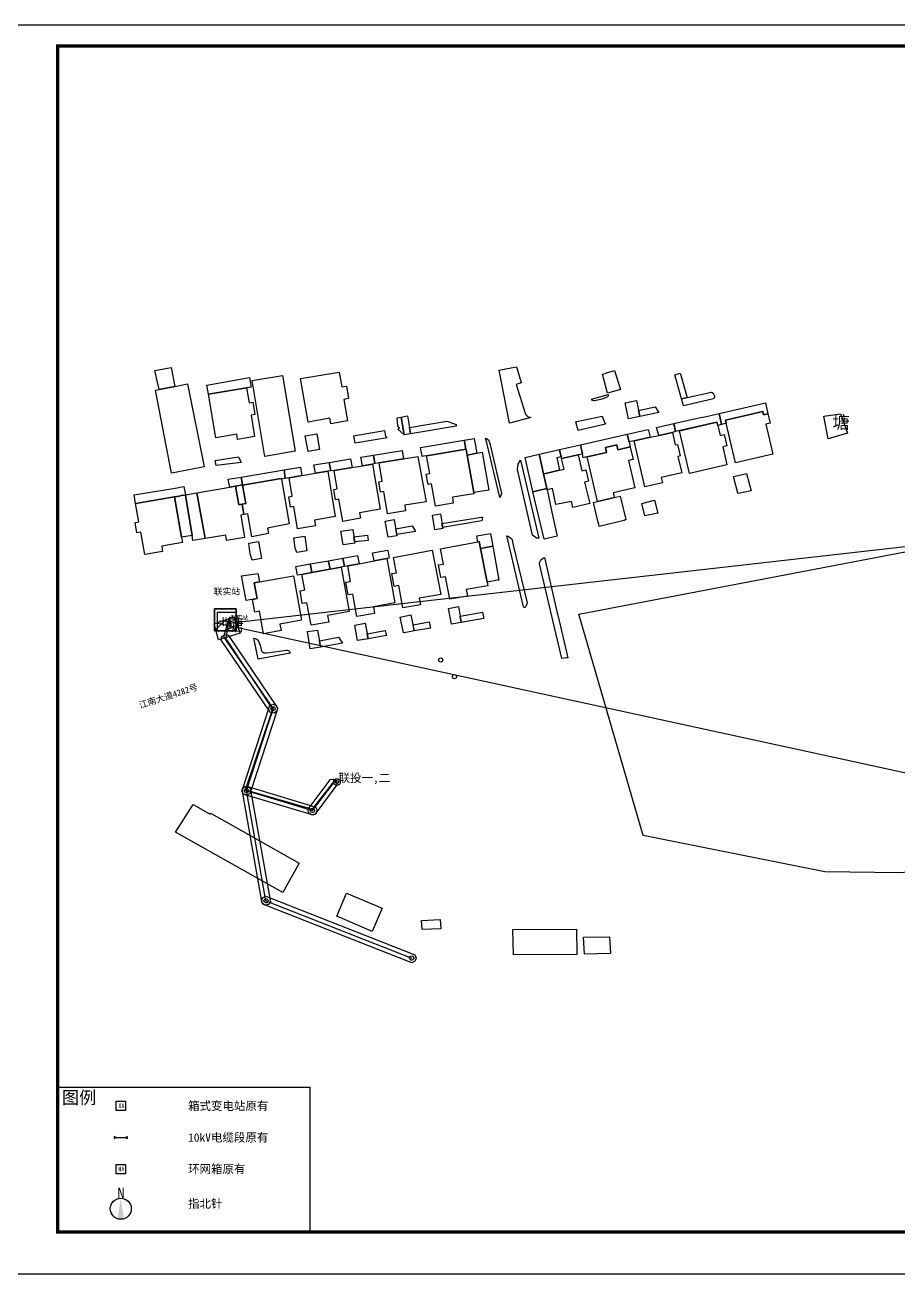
# Model space of a CAD drawing. Extents: x 1225 to 6895, y 909 to 1228.
# Drawn here: x 2922.3 to 3129.9, y 930.5 to 1227.5 of the extents above; entities that cross this region are included whole.
import ezdxf
from ezdxf.enums import TextEntityAlignment as Align

# ---------------------------------------------------------------- set-up
doc = ezdxf.new("R2010")
doc.units = 0
doc.linetypes.add('ACAD_ISO03W100', pattern=[30, 12, -18])
doc.layers.get('0').update_dxf_attribs({"linetype": 'CONTINUOUS'})
for name, color, linetype in [('__0', 1, 'CONTINUOUS'), ('__500', 1, 'CONTINUOUS'), ('__5000', 1, 'CONTINUOUS'), ('__5001', 1, 'CONTINUOUS'), ('___', 1, 'CONTINUOUS'), ('___0', 1, 'CONTINUOUS'), ('___2', 1, 'CONTINUOUS'), ('___3', 1, 'CONTINUOUS'), ('___500', 1, 'CONTINUOUS'), ('____1', 1, 'CONTINUOUS'), ('____2', 1, 'CONTINUOUS'), ('____3', 1, 'CONTINUOUS'), ('______', 1, 'CONTINUOUS'), ('OUT-TITLE', 2, 'CONTINUOUS'), ('PUB_TITLE', 252, 'CONTINUOUS'), ('TABLE', 7, 'CONTINUOUS'), ('TY_PDSB_USERNUMBER', 7, 'CONTINUOUS')]:
    doc.layers.add(name, color=color, linetype=linetype)
doc.styles.add('__', font='宋体.ttf')
doc.styles.add('____0', font='', dxfattribs={"bigfont": 'gvfs.shx'})
doc.styles.get("Standard").update_dxf_attribs({"font": ''})
doc.styles.get('____0').set_extended_font_data('SimSun')
doc.styles.get('STANDARD').set_extended_font_data('SimSun')

# ---------------------------------------------------------------- blocks, each defined once
blk = doc.blocks.new('A3-420X297_____DWG')
at = {"layer": 'OUT-TITLE', "color": 5}
blk.add_lwpolyline([(0, 1.99e-13), (0, 297.0000000000001), (420, 297.0000000000001), (420, 0)], close=True, dxfattribs=at)
at = {"layer": 'PUB_TITLE', "color": 4, "const_width": 0.8}
blk.add_lwpolyline([(25, 10.00000000000009), (25, 292.0000000000001), (415, 292.0000000000001), (415, 10.00000000000009)], close=True, dxfattribs=at)
blk = doc.blocks.new('267DDD8845E7480A94AE5B7440')
blk.add_blockref('A3-420X297_____DWG', (0, -297.0000000000001))
at = {"width": 0.7}
for tag, p in [('设计单位', (326.3627514820935, -270.5862391203297)), ('设计阶段', (402.1831195172343, -270.6501171031844)), ('比例', (357.9981474445915, -282.3988398159149)), ('日期', (357.9981474445915, -286.1488398159149)), ('图号', (380.9900021460353, -286.1488398159149))]:
    blk.add_attdef(tag, p, '', height=2, dxfattribs=at)
for tag, p in [('工程名称_001', (370.4706542687389, -267.7719961266322)), ('图纸名称_001', (371.1547805326114, -273.0216931042018))]:
    blk.add_attdef(tag, text='', height=2, dxfattribs=at).set_placement(p, align=Align.TOP_LEFT)
for tag, p in [('审批', (336.1473039008398, -275.0765988882026)), ('校核', (358.1135940259151, -275.0882265126596)), ('审核', (336.0762890020279, -278.8990823390904))]:
    blk.add_attdef(tag, p, '', height=2.5)
blk = doc.blocks.new('HYPERNODE_PIN1_2')
at = {"color": 0, "linetype": 'BYBLOCK'}
blk.add_lwpolyline([(3482, -1972), (3506, -1986), (3506, -1986), (3119.891399, -1767.898734), (2709.662063, -1600.221034), (2288.677078, -1428.147056), (1849.339378, -1312.043201), (1402.185843, -1193.873854), (943.8046029999999, -1135.731212), (481.309459, -1077.066748), (15.612881, -1080.550094), (-450.083697, -1084.03344), (-910.659939, -1149.60235), (-1367.139347, -1214.588024), (-1810.539519, -1339.418589), (-2246.189463, -1462.067231), (-2661.762109, -1640.398545), (-3066.717385, -1814.173714), (-3446, -2038), (-3446, -2038), (-3066.716014, -1814.172905), (-2718.839064, -1544.138705), (-2361.841508, -1267.024775), (-2043.885549, -945.8960699999999), (-1720.273301, -619.0546320000001), (-1442.728941, -252.312631), (-1162.693733, 117.720731), (-934.534994, 521.7881169999999), (-706.376255, 925.855502), (-534.1709559999999, 1356.736626), (-363.497383, 1783.785161), (-250.800076, 2229.644617), (-140.07256, 2667.711071), (-87.214174, 3116.448885), (-35.706219, 3553.722305), (-40, 3994), (-40, 3994), (-35.706219, 3553.722305), (24.304085, 3117.51127), (85.88773499999999, 2669.863695), (205.104804, 2233.987822), (326.442691, 1790.357916), (505.36236, 1366.639802), (685.8877610000001, 939.118987), (921.8170259999999, 539.472764), (1157.746292, 139.82654), (1444.863601, -224.803811), (1729.427066, -586.1908589999999), (2059.258368, -906.807227), (2383.324679, -1221.81967), (2745.555659, -1492.081827), (3098.53233, -1755.439303), (3482, -1972)], close=True, dxfattribs=at)
blk = doc.blocks.new('HV_CABLE_JOINT_LOCATION')
at = {"color": 0, "linetype": 'BYBLOCK'}
blk.add_lwpolyline([(0, 2400), (-2560, -2600), (2920, -2600), (0, 2400)], close=True, dxfattribs=at)
blk = doc.blocks.new('CABLEWELL_LOCATION')
at = {"color": 0, "linetype": 'BYBLOCK'}
blk.add_lwpolyline([(0, 5098, -1), (0, -4822, -1), (0, 5098)], format="xyb", close=True, dxfattribs=at)
blk = doc.blocks.new('TRANS_SET_LOCATION_2')
at = {"color": 0, "linetype": 'BYBLOCK'}
for radius in [3962.496688, 1902.300187]:
    blk.add_circle((71, 71), radius, dxfattribs=at)
blk = doc.blocks.new('SWITCH_STN_LOCATION')
at = {"color": 0, "linetype": 'BYBLOCK'}
for points in [[(-200000, 200000), (-200000, -200000), (200000, -200000), (200000, 200000), (-200000, 200000)], [(-200000, 200000), (200000, 200000), (200000, -200000), (-200000, -200000), (-200000, 200000)], [(-200000, -200000), (0, 0), (200000, -200000), (-200000, -200000)]]:
    blk.add_lwpolyline(points, close=True, dxfattribs=at)
blk = doc.blocks.new('TD_RINGNETWORKCABINET_ORIG')
at = {"color": 3, "ltscale": 0.37}
blk.add_lwpolyline([(-6, 6), (6, 6), (6, -6), (-6, -6)], close=True, dxfattribs=at)
at = {"color": 3, "ltscale": 0.002, "style": '____0', "width": 0.8}
blk.add_text('HA', height=6, dxfattribs=at).set_placement((-3.220167555157238, -0.1335218078157748), align=Align.MIDDLE_LEFT)
at = {"width": 0.8}
blk.add_attdef('模块编号', text='', height=3, dxfattribs=at).set_placement((0.926286782693607, 7.08530424435785), align=Align.CENTER)
at = {"width": 0.8, "flags": 1}
blk.add_attdef('电压等级', text='', height=3, dxfattribs=at).set_placement((14.66045969946303, -0.213509647718773), align=Align.CENTER)
at = {"width": 0.8}
blk.add_attdef('设备编号', text='', height=3, dxfattribs=at).set_placement((-2.180986987481562, -10.08811799324116), align=Align.RIGHT)
at = {"width": 0.8, "flags": 1}
blk.add_attdef('是否为标准化定制设备', (3.406092728400976, -10.24652818781213), '', height=3, dxfattribs=at)
blk = doc.blocks.new('TD_BOXTYPESUBSTATION_ORIGI')
at = {"color": 3, "ltscale": 0.37}
blk.add_lwpolyline([(-6, 6), (6, 6), (6, -6), (-6, -6)], close=True, dxfattribs=at)
at = {"color": 3, "ltscale": 0.002, "style": '____0', "width": 0.8}
blk.add_text('XA', height=6, dxfattribs=at).set_placement((-3.052884190418346, 0.269594595385388), align=Align.MIDDLE_LEFT)
at = {"width": 0.8}
blk.add_attdef('模块编号', text='', height=3, dxfattribs=at).set_placement((0.5877104572273044, 6.934575340847939), align=Align.CENTER)
at = {"width": 0.8, "flags": 1}
blk.add_attdef('电压等级', text='', height=3, dxfattribs=at).set_placement((15.37769712720106, -0.5539173226512766), align=Align.CENTER)
at = {"width": 0.8}
blk.add_attdef('设备编号', text='', height=3, dxfattribs=at).set_placement((-1.286758743417364, -10.27895658037385), align=Align.RIGHT)
at = {"width": 0.8, "flags": 1}
blk.add_attdef('是否为标准化定制设备', (0.7531664398510163, -10.41377682408794), '', height=3, dxfattribs=at)
blk = doc.blocks.new('TD_CABLESECTION_ORIGINAL')
at = {"linetype": 'ACAD_ISO03W100'}
h = blk.add_hatch(color=3, dxfattribs=at)
h.paths.add_polyline_path([(-3.105086979536509, 0.5549550166506378), (-3.105086979536509, 0), (-2.152933647434452, 0), (-2.149407115564372, 0.0020274559037858)])
h.paths.add_polyline_path([(-2.152933647434452, 0), (-3.105086979536509, 0), (-3.105086979536509, -0.5474071880737341)])
h.paths.add_polyline_path([(3.075861172688121, 0), (2.124018457033117, 0), (2.120181308715985, -0.0022200583469356), (3.075861172688121, -0.5516547023246332)])
h.paths.add_polyline_path([(3.075861172688121, 0), (3.075861172688121, 0.5507075023997388), (2.124018457033117, 0)])
at = {"color": 3, "ltscale": 0.01}
blk.add_line((-3.17328764111835, 0), (3.17328764111835, 0), dxfattribs=at)
at = {"color": 3}
for p, q in [((-3.105086979536509, 0.5549550166506378), (-3.105086979536509, -0.5474071880737341)), ((-2.149407115564372, 0.0020274559037858), (-3.105086979536509, 0.5549550166506378)), ((-3.105086979536509, -0.5474071880737341), (-2.149407115564372, 0.0020274559037858)), ((2.120181308715985, -0.0022200583469356), (3.075861172688121, 0.5507075023997388)), ((3.075861172688121, 0.5507075023997388), (3.075861172688121, -0.5516547023246332)), ((3.075861172688121, -0.5516547023246332), (2.120181308715985, -0.0022200583469356))]:
    blk.add_line(p, q, dxfattribs=at)
blk = doc.blocks.new('TD_BEHINDTHE')
at = {"linetype": 'ACAD_ISO03W100'}
h = blk.add_hatch(color=256, dxfattribs=at)
edge = h.paths.add_edge_path()
edge.add_line((-0.0845328630499864, 10.02373169692505), (-2.475312307872386, -6.53324843016938))
edge.add_arc((0.0650476314422974, -7.312058585237125), 2.657061135712166, 162.9557840848492, 376.3803724186603)
edge.add_line((2.614260353013691, -6.562733302673038), (-0.0845328630499864, 10.02373169692511))
blk.add_circle((0.0283413530472387, 0.1084604889296799), 10)
blk.add_text('N', height=10).set_placement((-3.225981997068843, 10.32168077870327))
blk = doc.blocks.new('7BC7888612974F60BF136FF567')
at = {"xscale": 0.5, "yscale": 0.5, "zscale": 0.5}
blk.add_blockref('TD_BEHINDTHE', (0.1003250758040402, 0.0416172974076998), dxfattribs=at)
blk = doc.blocks.new('____20230531060227')
at = {"layer": 'TABLE', "color": 0}
for p, q in [((0, 0), (120, 0)), ((0, 0), (1.1e-15, -68.92193656267544)), ((120, 0), (120, -68.92193656267544)), ((1.1e-15, -68.92193656267544), (120, -68.92193656267544))]:
    blk.add_line(p, q, dxfattribs=at)
at = {"xscale": 0.37, "yscale": 0.37, "zscale": 0.37}
for name, p in [('TD_BOXTYPESUBSTATION_ORIGI', (30, -9)), ('TD_RINGNETWORKCABINET_ORIG', (30, -39))]:
    blk.add_blockref(name, p, dxfattribs=at)
for name, p in [('TD_CABLESECTION_ORIGINAL', (30, -24.001650157163)), ('7BC7888612974F60BF136FF567', (29.88550424767234, -57.97899399960849))]:
    blk.add_blockref(name, p)
at = {"layer": 'TABLE', "attachment_point": 1, "style": '__'}
for s, insert, char_height in [('图例', (2, -2), 6), ('箱式变电站原有', (62, -7), 4), ('10kV电缆段原有', (62, -22), 4), ('环网箱原有', (62, -37), 4), ('指北针', (62, -53.46096828133772), 4)]:
    blk.add_mtext(s, dxfattribs=dict(at, insert=insert, char_height=char_height))

msp = doc.modelspace()

# ---------------------------------------------------------------- linework, layer by layer
at = {"layer": '__500', "color": 253}
for points in [[(3057.028951007008, 1138.541774013485), (3060.975951007008, 1139.650774013481), (3060.983951006996, 1139.429774013491), (3060.970951007004, 1139.338774013491), (3060.926951006995, 1139.220774013488), (3060.789951007007, 1139.071774013483), (3060.682951007003, 1139.003774013484), (3060.376951007006, 1138.865774013492), (3059.693951007002, 1138.634774013493), (3059.159951007002, 1138.479774013479), (3058.167951007004, 1138.235774013488), (3057.713951007006, 1138.170774013485), (3057.542951007004, 1138.178774013487), (3057.327951007007, 1138.255774013492), (3057.229951006995, 1138.326774013488), (3057.028951007008, 1138.541774013485)], [(3079.762951007005, 1138.967774013491), (3085.561951007004, 1140.178774013487), (3085.969951007, 1140.003774013484), (3085.957951006998, 1139.99777401349), (3086.365951007008, 1139.162774013484), (3086.057951007003, 1138.644774013487), (3078.937951007008, 1136.982774013491), (3078.650951006997, 1137.812774013493), (3078.428951007003, 1138.605774013483), (3079.762951007005, 1138.967774013491)], [(3072.896951006996, 1135.631774013481), (3073.058951007007, 1135.397774013484), (3068.533951006998, 1134.428774013487), (3068.227951007002, 1135.859774013484), (3072.196951006999, 1136.755774013492), (3072.896951006996, 1135.631774013481)], [(3022.610951007003, 1133.352774013486), (3023.100951007008, 1133.188774013482), (3024.830951007004, 1132.487774013481), (3024.813951006997, 1132.116774013482), (3014.020951007007, 1130.287774013484), (3013.755951007007, 1131.852774013486), (3022.610951007003, 1133.352774013486)], [(3053.569951007006, 1133.213774013491), (3059.564951007001, 1134.472774013482), (3060.231951007002, 1132.880774013492), (3060.356951007002, 1132.591774013488), (3053.863951007, 1131.104774013479), (3053.280951007001, 1133.145774013491), (3053.569951007006, 1133.213774013491)], [(3000.801951006995, 1129.898774013488), (3007.814951007001, 1131.099774013489), (3008.062951007008, 1129.778774013493), (3008.412951006999, 1129.341774013488), (3000.809951006996, 1128.075774013484), (3000.506951006997, 1129.844774013485), (3000.801951006995, 1129.898774013488)], [(3031.858951006996, 1129.239774013489), (3031.881951006997, 1129.293774013492), (3032.555951006996, 1128.909774013487), (3032.782951006995, 1128.255774013492), (3032.936951007004, 1127.670774013485), (3035.659951007002, 1116.155774013486), (3035.279951006998, 1115.270774013491), (3035.209951007005, 1115.169774013482), (3032.107951007006, 1128.193774013487), (3031.974951007005, 1128.751774013491), (3031.858951006996, 1129.239774013489)], [(2967.544951006997, 1123.950774013484), (2973.091951007003, 1124.829774013485), (2973.525951006997, 1123.81577401349), (2973.685951007, 1123.522774013484), (2967.769951007003, 1122.771774013481), (2967.544951006997, 1123.950774013484)], [(3039.414951007007, 1121.813774013482), (3039.595951007004, 1123.12277401349), (3040.129951007003, 1124.035774013491), (3044.477951007002, 1105.507774013485), (3043.925951007006, 1105.473774013485), (3043.009951007008, 1106.238774013485), (3039.414951007007, 1121.813774013482)], [(3010.498951006995, 1107.755774013492), (3014.391951007006, 1108.399774013492), (3015.087951007002, 1107.271774013481), (3015.207951006998, 1107.06577401349), (3010.725951007008, 1106.37377401348), (3010.498951006995, 1107.755774013492)], [(3030.873951006995, 1110.469774013485), (3031.146951006996, 1110.520774013491), (3030.969951007, 1109.585774013479), (3021.610951007003, 1108.062774013493), (3021.465951006999, 1108.961774013483), (3030.873951006995, 1110.469774013485)], [(3000.531951007005, 1105.799774013486), (3003.749951006999, 1106.173774013482), (3003.925951007006, 1104.923774013482), (3000.700951007, 1104.613774013485), (3000.531951007005, 1105.799774013486)], [(3037.239951007004, 1105.952774013492), (3037.551951006995, 1105.769774013487), (3037.868951007005, 1105.500774013487), (3038.129951007003, 1105.176774013479), (3038.256951006997, 1104.643774013484), (3038.441951006994, 1103.863774013485), (3041.716951007003, 1090.087774013487), (3041.669951006997, 1089.862774013481), (3041.598951007001, 1089.644774013487), (3041.507951007, 1089.441774013479), (3041.395951007007, 1089.249774013483), (3041.152951007005, 1089.034774013487), (3041.015951007002, 1089.034774013487), (3040.898951007004, 1089.152774013489), (3040.814951007001, 1089.46477401348), (3037.452951007007, 1103.744774013479), (3037.296951007005, 1104.409774013487), (3036.902951007005, 1106.082774013482), (3037.239951007004, 1105.952774013492)], [(3045.539951007007, 1100.74777401349), (3045.820951006995, 1100.868774013489), (3048.804951007006, 1088.067774013483), (3049.007951007, 1087.196774013483), (3051.370951006998, 1077.058774013492), (3051.070951006995, 1077.022774013484), (3049.996951007002, 1076.88777401349), (3044.666951007, 1099.413774013488), (3044.691951006994, 1099.601774013482), (3044.737951006996, 1099.785774013491), (3044.803951007003, 1099.962774013487), (3044.890951007002, 1100.131774013481), (3045.032951006995, 1100.335774013479), (3045.203951006997, 1100.515774013487), (3045.539951007007, 1100.74777401349)], [(3025.787951006999, 1086.953774013481), (3031.090951006999, 1087.896774013481), (3031.458951007001, 1086.407774013479), (3026.057951007003, 1085.47877401349), (3025.787951006999, 1086.953774013481)], [(3014.591951007003, 1084.903774013493), (3018.445951006995, 1085.633774013489), (3018.718951006996, 1084.128774013484), (3014.896951006996, 1083.434774013481), (3014.591951007003, 1084.903774013493)], [(2977.050951007006, 1081.657774013479), (2977.273951007004, 1081.559774013481), (2977.400951006997, 1081.485774013488), (2977.613951007, 1081.321774013483), (2977.700951007, 1081.232774013491), (2977.841951007003, 1081.042774013488), (2977.947951007003, 1080.841774013488), (2978.093951006996, 1080.427774013483), (2978.213951007006, 1079.982774013491), (2978.364951007004, 1079.321774013483), (2978.454951007001, 1078.95977401349), (2978.551951006995, 1078.701774013488), (2978.639951006998, 1078.552774013483), (2978.764951006998, 1078.415774013481), (2978.842951007007, 1078.357774013491), (2979.014951006998, 1078.277774013489), (2979.120951006998, 1078.24877401348), (2979.311951007004, 1078.221774013492), (2979.687951007008, 1078.216774013488), (2980.503951007, 1078.289774013492), (2983.972951006997, 1078.798774013482), (2984.432951007003, 1078.837774013487), (2984.613951007, 1078.837774013487), (2984.834951007005, 1078.80577401348), (2984.925951007006, 1078.774774013492), (2985.080951007004, 1078.67577401349), (2985.176951006995, 1078.566774013479), (2985.384951007008, 1078.176774013479), (2977.764951006998, 1076.69977401348), (2976.727951007002, 1081.738774013485), (2977.050951007006, 1081.657774013479)], [(2992.309951006996, 1081.066774013479), (2996.881951006997, 1081.955774013489), (2997.777951007005, 1080.51277401349), (2992.571951006999, 1079.58977401348), (2992.309951006996, 1081.066774013479)], [(3003.668951007008, 1082.780774013486), (3007.938951006997, 1083.507774013485), (3008.088951007006, 1082.910774013491), (3008.310951007, 1082.35377401349), (3003.881951006997, 1081.599774013489), (3003.668951007008, 1082.780774013486)]]:
    msp.add_lwpolyline(points, close=True, dxfattribs=at)
at = {"layer": '__5001', "color": 253}
for points in [[(3113.351951006998, 1129.098774013485), (3112.300951007006, 1134.481774013487), (3116.223951007001, 1135.051774013479), (3117.936951007004, 1130.446774013483), (3113.351951006998, 1129.098774013485)], [(2968.325951007, 1081.32477401348), (2967.299951007002, 1085.100774013478), (2971.968951006996, 1086.757774013485), (2973.473951007001, 1082.907774013479), (2968.325951007, 1081.32477401348)]]:
    msp.add_lwpolyline(points, close=True, dxfattribs=at)
at = {"layer": '___3', "color": 253}
msp.add_lwpolyline([(3162.034951007002, 1028.14277401348), (3130.324951006996, 1025.916774013485), (3112.519951007003, 1026.197774013487), (3069.347951006997, 1034.759774013493), (3053.995951006998, 1087.39277401348), (3161.511951007001, 1107.97877401349), (3191.011951007001, 1035.330774013489), (3180.394951007003, 1032.314774013486), (3162.034951007002, 1028.14277401348)], close=True, dxfattribs=at)
at = {"layer": '___500', "color": 253}
for points in [[(2957.065951007005, 1146.117774013486), (2957.908951006998, 1141.585774013479), (2954.237951006996, 1140.87777401348), (2953.164951007007, 1145.393774013484), (2957.065951007005, 1146.117774013486)], [(2965.557951007003, 1141.876774013491), (2975.699951006996, 1143.683774013492), (2976.101951006998, 1141.428774013487), (2975.012951007005, 1141.234774013484), (2965.916951007, 1139.735774013488), (2965.557951007003, 1141.876774013491)], [(2983.553951007003, 1144.193774013487), (2986.584951007005, 1126.151774013485), (2979.362951006996, 1124.946774013483), (2976.350951007008, 1142.99777401349), (2983.553951007003, 1144.193774013487)], [(2987.811951007004, 1143.44077401349), (2997.023951007004, 1145.00277401348), (2997.631951006997, 1141.44977401348), (2998.750951007003, 1141.64177401349), (2999.255951007007, 1138.688774013482), (2998.137951007005, 1138.49777401349), (2999.009951007008, 1133.400774013481), (2995.013951006994, 1132.706774013493), (2994.785951007006, 1134.018774013484), (2989.641951007006, 1133.107774013491), (2987.811951007004, 1143.44077401349)], [(3039.178951007003, 1146.250774013487), (3039.206951007008, 1146.255774013492), (3040.284951007002, 1142.47877401349), (3040.301951006995, 1142.418774013492), (3039.130951007007, 1142.068774013487), (3039.961951006998, 1139.287774013484), (3041.367951007001, 1135.01277401349), (3041.492951007001, 1134.797774013479), (3041.652951007005, 1134.60877401348), (3041.843951006996, 1134.44977401348), (3042.058951007007, 1134.325774013484), (3042.316951006994, 1134.234774013484), (3042.627951006996, 1134.188774013482), (3042.086951006998, 1134.044774013482), (3037.856951007002, 1132.913774013488), (3037.557951007003, 1132.844774013485), (3035.096951007008, 1145.453774013481), (3035.387951007005, 1145.510774013482), (3039.178951007003, 1146.250774013487)], [(3060.572951007003, 1144.78177401349), (3062.518951006999, 1145.384774013493), (3063.924951007002, 1140.849774013489), (3060.879951007003, 1139.993774013489), (3059.617951007001, 1144.485774013488), (3060.579951007001, 1144.756774013481), (3060.572951007003, 1144.78177401349)], [(3078.232951007006, 1144.490774013492), (3079.761951007001, 1138.969774013485), (3078.428951007003, 1138.605774013483), (3076.827951007007, 1144.328774013481), (3076.817951006998, 1144.364774013489), (3078.159951007002, 1144.746774013486), (3078.232951007006, 1144.490774013492)], [(2960.967951007007, 1142.176774013479), (2964.887951007005, 1122.491774013482), (2961.677951006999, 1121.847774013482), (2957.633951007004, 1121.067774013483), (2957.143951006999, 1120.972774013482), (2953.373951006995, 1140.710774013479), (2954.237951006996, 1140.87777401348), (2957.908951006998, 1141.585774013479), (2960.967951007007, 1142.176774013479)], [(2965.916951007, 1139.735774013488), (2975.012951007005, 1141.234774013484), (2975.598951007001, 1137.682774013488), (2976.486951007007, 1137.829774013485), (2976.974951007005, 1134.869774013479), (2976.086951006998, 1134.722774013482), (2976.924951007002, 1129.636774013486), (2972.881951006997, 1128.953774013481), (2972.664951007007, 1130.238774013485), (2967.653951007008, 1129.39177401349), (2965.916951007, 1139.735774013488)], [(3065.865951007008, 1133.857774013491), (3065.044951006997, 1137.691774013479), (3067.712951007002, 1138.26277401349), (3068.533951006998, 1134.428774013487), (3065.865951007008, 1133.857774013491)], [(3087.387951007005, 1135.119774013479), (3098.394951007003, 1137.658774013483), (3099.011951007001, 1135.068774013487), (3097.976951006998, 1134.826774013488), (3097.792951007004, 1135.614774013489), (3088.915951006996, 1133.568774013487), (3089.090951006999, 1132.807774013488), (3087.991951006997, 1132.549774013486), (3087.387951007005, 1135.119774013479)], [(3013.298951006998, 1134.549774013486), (3014.020951007007, 1130.287774013484), (3012.508951007004, 1130.03177401349), (3011.786951006995, 1134.293774013492), (3013.298951006998, 1134.549774013486)], [(3084.670951007001, 1134.530774013486), (3087.387951007005, 1135.119774013479), (3087.991951006997, 1132.549774013486), (3087.050951007006, 1132.328774013481), (3086.872951007006, 1133.087774013487), (3077.012951007005, 1130.833774013486), (3076.590951006999, 1132.778774013493), (3081.867951007001, 1133.922774013479), (3084.670951007001, 1134.530774013486)], [(3099.011951007001, 1135.068774013487), (3099.527951007005, 1132.862774013481), (3098.492951007001, 1132.620774013483), (3100.162951006999, 1125.477774013486), (3091.255951007007, 1123.394774013487), (3089.090951006999, 1132.807774013488), (3088.915951006996, 1133.568774013487), (3097.792951007004, 1135.614774013489), (3097.976951006998, 1134.826774013488), (3099.011951007001, 1135.068774013487)], [(3011.786951006995, 1134.293774013492), (3012.508951007004, 1130.03177401349), (3010.963951007006, 1131.381774013481), (3011.373951006995, 1131.763774013479), (3010.992951007001, 1132.172774013479), (3010.846951007008, 1134.092774013491), (3011.786951006995, 1134.293774013492)], [(3072.498951006995, 1131.831774013493), (3076.590951006999, 1132.778774013493), (3077.012951007005, 1130.833774013486), (3076.267951006995, 1130.654774013482), (3073.020951007007, 1129.936774013489), (3073.013951006994, 1129.960774013479), (3072.581951007008, 1131.528774013493), (3072.498951006995, 1131.831774013493)], [(3087.050951007006, 1132.328774013481), (3087.615951007008, 1129.920774013485), (3088.605951006999, 1130.152774013489), (3089.245951006998, 1127.426774013479), (3088.255951007007, 1127.19477401349), (3089.251951007006, 1122.947774013487), (3080.370951006998, 1120.859774013484), (3077.976951006998, 1131.042774013488), (3086.872951007006, 1133.087774013487), (3087.050951007006, 1132.328774013481)], [(2989.630951007007, 1126.104774013479), (2988.945951006995, 1129.808774013492), (2991.684951006996, 1130.31577401349), (2992.315951007005, 1126.554774013491), (2989.630951007007, 1126.104774013479)], [(3026.838951007006, 1128.486774013492), (3027.184951006996, 1126.676774013479), (3027.189951007001, 1126.651774013485), (3017.824951006996, 1125.111774013492), (3017.082951006998, 1124.989774013489), (3017.052951006999, 1124.984774013484), (3016.755951007007, 1124.939774013486), (3016.380951007007, 1127.078774013481), (3026.779951006998, 1128.797774013479), (3026.838951007006, 1128.486774013492)], [(3026.779951006998, 1128.797774013479), (3029.126951007006, 1129.189774013486), (3029.750951007003, 1125.684774013481), (3027.435951007, 1125.272774013484), (3027.189951007001, 1126.651774013485), (3027.184951006996, 1126.676774013479), (3026.838951007006, 1128.486774013492), (3026.779951006998, 1128.797774013479)], [(3065.549951007002, 1130.222774013482), (3065.978951007005, 1128.37377401348), (3066.249951006999, 1127.204774013485), (3063.326951007004, 1126.526774013485), (3063.057951007003, 1127.710774013479), (3060.327951007007, 1127.091774013488), (3060.604951006995, 1125.895774013491), (3056.018951006999, 1124.833774013486), (3055.526951007001, 1124.723774013485), (3055.034951007002, 1124.614774013489), (3054.866951006997, 1125.508774013489), (3054.455951007004, 1127.706774013493), (3065.549951007002, 1130.222774013482)], [(3070.518951006999, 1131.37277401349), (3070.594951007, 1131.077774013492), (3071.005951007007, 1129.491774013482), (3067.204951007001, 1128.651774013485), (3065.978951007005, 1128.37377401348), (3065.549951007002, 1130.222774013482), (3070.518951006999, 1131.37277401349)], [(3076.267951006995, 1130.654774013482), (3076.966951007003, 1127.679774013491), (3077.453951006997, 1127.794774013482), (3078.094951007, 1125.068774013487), (3077.594951007, 1124.951774013488), (3078.510951006997, 1121.057774013488), (3073.639951006998, 1119.928774013487), (3073.933951007007, 1118.662774013484), (3069.744951006994, 1117.691774013479), (3067.204951007001, 1128.651774013485), (3071.005951007007, 1129.491774013482), (3073.020951007007, 1129.936774013489), (3076.267951006995, 1130.654774013482)], [(3005.167951007004, 1125.19577401348), (3012.009951007008, 1126.344774013485), (3012.335951006994, 1124.37277401349), (3006.542951007004, 1123.413774013488), (3005.516951007006, 1123.231774013487), (3005.167951007004, 1125.19577401348)], [(3027.189951007001, 1126.651774013485), (3027.435951007, 1125.272774013484), (3029.025951006997, 1116.33977401348), (3029.078951006997, 1116.043774013492), (3023.939951007001, 1115.215774013484), (3024.169951006997, 1113.785774013491), (3019.950951007, 1113.105774013483), (3018.980951006999, 1118.39177401349), (3018.193951007002, 1118.24777401349), (3017.742951007001, 1120.706774013493), (3018.578951006997, 1120.854774013479), (3017.824951006996, 1125.111774013492), (3027.189951007001, 1126.651774013485)], [(3029.750951007003, 1125.684774013481), (3031.053951007003, 1125.916774013485), (3032.606951007002, 1116.948774013491), (3029.037951006999, 1116.341774013488), (3029.025951006997, 1116.33977401348), (3027.435951007, 1125.272774013484), (3029.750951007003, 1125.684774013481)], [(3049.458951007001, 1126.553774013487), (3049.543951007008, 1126.178774013487), (3049.851951006998, 1124.821774013483), (3048.778951007008, 1124.578774013481), (3049.442951006998, 1121.652774013489), (3049.407951006995, 1121.644774013487), (3045.757951007, 1120.816774013479), (3045.624951006999, 1120.78677401348), (3044.637951007005, 1125.138774013479), (3044.568951007002, 1125.44477401349), (3049.458951007001, 1126.553774013487)], [(3054.455951007004, 1127.706774013493), (3054.866951006997, 1125.508774013489), (3053.839951006995, 1125.31577401349), (3049.939951007001, 1124.431774013484), (3049.851951006998, 1124.821774013483), (3049.543951007008, 1126.178774013487), (3049.458951007001, 1126.553774013487), (3054.455951007004, 1127.706774013493)], [(3066.249951006999, 1127.204774013485), (3066.260951006997, 1127.155774013486), (3066.948951007007, 1124.184774013481), (3065.875951007003, 1123.935774013485), (3067.365951007008, 1117.505774013492), (3062.202951007007, 1116.309774013481), (3062.473951007001, 1115.140774013487), (3058.479951006995, 1114.21477401348), (3056.018951006999, 1124.833774013486), (3060.604951006995, 1125.895774013491), (3060.327951007007, 1127.091774013488), (3063.057951007003, 1127.710774013479), (3063.326951007004, 1126.526774013485), (3066.249951006999, 1127.204774013485)], [(2991.008951007004, 1122.92577401349), (2994.615951007008, 1123.525774013481), (2995.062951007008, 1121.518774013484), (2994.319951007006, 1121.428774013487), (2991.361951007007, 1120.920774013485), (2991.008951007004, 1122.92577401349)], [(2994.615951007008, 1123.525774013481), (2999.751951007006, 1124.338774013491), (3000.109951006999, 1122.32477401348), (2995.805951006996, 1121.60877401348), (2995.062951007008, 1121.518774013484), (2994.615951007008, 1123.525774013481)], [(3002.549951007002, 1122.731774013487), (3004.943951007002, 1123.129774013488), (3006.735951007003, 1112.370774013483), (3001.838951007006, 1111.499774013483), (3002.066951006994, 1110.218774013481), (2997.896951006996, 1109.487774013481), (2996.907951006995, 1114.754774013488), (2996.117951007001, 1114.62777401348), (2995.720951007004, 1117.095774013488), (2996.510951006997, 1117.222774013482), (2995.805951006996, 1121.60877401348), (3000.109951006999, 1122.32477401348), (3002.549951007002, 1122.731774013487)], [(3002.204951007001, 1124.727774013486), (3005.167951007004, 1125.19577401348), (3005.516951007006, 1123.231774013487), (3004.943951007002, 1123.129774013488), (3002.549951007002, 1122.731774013487), (3002.204951007001, 1124.727774013486)], [(3012.335951006994, 1124.37277401349), (3015.732951007006, 1124.935774013485), (3017.677951006999, 1114.101774013482), (3012.602951007002, 1113.308774013492), (3012.803951007003, 1112.023774013488), (3008.496951007002, 1111.257774013485), (3007.644951007003, 1116.559774013481), (3006.854951006995, 1116.432774013488), (3006.457951006998, 1118.900774013481), (3007.247951007006, 1119.027774013489), (3006.542951007004, 1123.413774013488), (3012.335951006994, 1124.37277401349)], [(3044.568951007002, 1125.44477401349), (3044.637951007005, 1125.138774013479), (3045.624951006999, 1120.78677401348), (3046.418951007008, 1117.288774013488), (3043.395951007007, 1116.60377401349), (3043.097951006997, 1116.535774013491), (3041.247951007006, 1124.691774013479), (3044.568951007002, 1125.44477401349)], [(3049.939951007001, 1124.431774013484), (3053.839951006995, 1125.31577401349), (3054.747951007006, 1121.522774013484), (3055.671951007005, 1121.744774013479), (3056.322951007003, 1119.020774013491), (3055.398951007004, 1118.799774013486), (3056.608951006996, 1113.742774013486), (3052.599951007005, 1112.783774013483), (3052.279951006998, 1114.249774013483), (3048.558951007007, 1113.479774013479), (3047.773951007004, 1117.273774013488), (3046.479951006995, 1117.005774013492), (3046.418951007008, 1117.288774013488), (3045.624951006999, 1120.78677401348), (3045.757951007, 1120.816774013479), (3049.407951006995, 1121.644774013487), (3049.442951006998, 1121.652774013489), (3050.514951006998, 1121.895774013491), (3049.939951007001, 1124.431774013484)], [(2973.747951007006, 1119.993774013489), (2974.043951007008, 1118.174774013486), (2972.386951007001, 1117.880774013492), (2970.981951007002, 1117.630774013492), (2970.656951007005, 1119.490774013492), (2973.747951007006, 1119.993774013489)], [(2973.747951007006, 1119.993774013489), (2983.920951007001, 1121.74777401349), (2984.201951007004, 1119.688774013482), (2983.267951006995, 1119.524774013492), (2983.240951007008, 1119.676774013479), (2974.056951006999, 1118.100774013478), (2974.833951007001, 1113.727774013486), (2973.971951007008, 1113.587774013487), (2973.973951007001, 1113.576774013488), (2973.160951007006, 1113.446774013483), (2972.386951007001, 1117.880774013492), (2974.043951007008, 1118.174774013486), (2973.747951007006, 1119.993774013489)], [(2983.920951007001, 1121.74777401349), (2987.835951006994, 1122.398774013488), (2988.158951006998, 1120.371774013486), (2985.135951006997, 1119.852774013486), (2985.139951006998, 1119.825774013484), (2984.201951007004, 1119.688774013482), (2983.920951007001, 1121.74777401349)], [(2991.361951007007, 1120.920774013485), (2994.319951007006, 1121.428774013487), (2996.065951007005, 1110.614774013489), (2991.168951007008, 1109.743774013489), (2991.396951006996, 1108.462774013487), (2987.089951006995, 1107.696774013483), (2986.237951006996, 1112.99877401348), (2985.447951007003, 1112.871774013486), (2985.050951007006, 1115.33977401348), (2985.840951006999, 1115.466774013488), (2985.139951006998, 1119.825774013484), (2985.135951006997, 1119.852774013486), (2988.158951006998, 1120.371774013486), (2991.361951007007, 1120.920774013485)], [(3093.894951007003, 1120.89177401349), (3093.921951007005, 1120.897774013484), (3095.009951007008, 1116.790774013481), (3092.003951007, 1116.099774013489), (3091.979951006995, 1116.094774013485), (3091.819951007006, 1116.19477401349), (3090.817951006998, 1120.177774013483), (3090.868951007005, 1120.189774013486), (3093.894951007003, 1120.89177401349)], [(2959.127951006996, 1117.606774013487), (2960.104951006995, 1117.771774013481), (2960.436951007004, 1115.782774013479), (2960.440951007005, 1115.761774013486), (2959.504951007003, 1115.605774013483), (2958.988951007, 1115.519774013487), (2957.818951007002, 1115.32477401348), (2948.610951007003, 1113.738774013485), (2948.267951006995, 1115.771774013481), (2958.509951007008, 1117.50277401348), (2959.127951006996, 1117.606774013487)], [(2970.981951007002, 1117.630774013492), (2972.386951007001, 1117.880774013492), (2973.160951007006, 1113.446774013483), (2973.973951007001, 1113.576774013488), (2974.368951007005, 1111.119774013479), (2973.667951007004, 1110.994774013479), (2974.524951007008, 1105.635774013482), (2970.253951007, 1104.917774013488), (2970.060951007, 1106.197774013487), (2965.116951006997, 1105.454774013485), (2963.197951007003, 1116.26677401349), (2970.981951007002, 1117.630774013492)], [(2973.973951007001, 1113.576774013488), (2973.971951007008, 1113.587774013487), (2974.833951007001, 1113.727774013486), (2974.056951006999, 1118.100774013478), (2983.240951007008, 1119.676774013479), (2983.267951006995, 1119.524774013492), (2985.132951007, 1108.898774013488), (2979.998951006995, 1107.886774013486), (2980.253951007, 1106.592774013491), (2976.235951007003, 1105.83977401348), (2975.268951006999, 1111.279774013482), (2974.368951007005, 1111.119774013479), (2973.973951007001, 1113.576774013488)], [(3046.479951006995, 1117.005774013492), (3047.627951006996, 1111.698774013491), (3048.805951006996, 1106.256774013481), (3048.867951007001, 1105.955774013489), (3045.774951007008, 1105.229774013479), (3043.097951006997, 1116.535774013491), (3043.395951007007, 1116.60377401349), (3046.418951007008, 1117.288774013488), (3046.479951006995, 1117.005774013492)], [(2948.610951007003, 1113.738774013485), (2957.818951007002, 1115.32477401348), (2959.516951007006, 1105.706774013493), (2959.741951006997, 1104.429774013491), (2954.809951006996, 1103.564774013486), (2955.027951007005, 1102.318774013487), (2950.777951007005, 1101.580774013489), (2949.826951007004, 1106.918774013492), (2948.922951006994, 1106.757774013485), (2948.525951006997, 1109.225774013478), (2949.387951007005, 1109.379774013488), (2948.610951007003, 1113.738774013485)], [(2959.504951007003, 1115.605774013483), (2960.440951007005, 1115.761774013486), (2962.045951007001, 1106.153774013493), (2959.516951007006, 1105.706774013493), (2957.818951007002, 1115.32477401348), (2958.988951007, 1115.519774013487), (2959.504951007003, 1115.605774013483)], [(2960.436951007004, 1115.782774013479), (2963.197951007003, 1116.26677401349), (2965.116951006997, 1105.454774013485), (2962.248951006995, 1104.939774013486), (2962.045951007001, 1106.153774013493), (2960.440951007005, 1115.761774013486), (2960.436951007004, 1115.782774013479)], [(3063.889951006998, 1115.468774013481), (3065.163951007003, 1109.971774013492), (3064.820951006995, 1109.67577401349), (3058.868951007005, 1108.291774013485), (3058.768951006999, 1108.711774013483), (3058.651951007001, 1109.207774013482), (3057.516951007006, 1113.991774013482), (3058.479951006995, 1114.21477401348), (3062.473951007001, 1115.140774013487), (3063.889951006998, 1115.468774013481)], [(3072.814951007001, 1111.415774013481), (3069.756951006997, 1110.777774013489), (3069.015951007002, 1113.761774013486), (3072.044951006997, 1114.513774013479), (3072.814951007001, 1111.415774013481)], [(3019.808951007007, 1107.508774013489), (3019.204951007001, 1110.95977401349), (3021.094951007, 1111.264774013483), (3021.658951006998, 1107.76677401349), (3019.808951007007, 1107.508774013489)], [(3008.641951007006, 1105.719774013485), (3007.957951006998, 1109.551774013479), (3010.138951006994, 1109.94077401349), (3010.774951007008, 1106.077774013492), (3008.641951007006, 1105.719774013485)], [(2989.340951006999, 1102.48377401348), (2986.952951007007, 1102.129774013488), (2986.579951007001, 1103.091774013488), (2986.226951006998, 1105.56977401349), (2988.872951007006, 1105.946774013483), (2989.340951006999, 1102.48377401348)], [(2997.995951006998, 1103.923774013482), (2997.413951007003, 1107.163774013488), (3000.278951007008, 1107.572774013487), (3000.743951007005, 1104.31577401349), (2997.995951006998, 1103.923774013482)], [(3029.999951006999, 1104.614774013489), (3029.733951006996, 1106.066774013479), (3033.034951007002, 1106.596774013492), (3033.590951006999, 1103.58477401349), (3030.638951006994, 1103.039774013492), (3030.317951006998, 1104.672774013479), (3029.999951006999, 1104.614774013489)], [(2976.308951007007, 1100.288774013488), (2975.854951006995, 1101.763774013479), (2975.498951006995, 1104.330774013489), (2977.875951007003, 1104.726774013482), (2978.528951007008, 1100.643774013484), (2976.308951007007, 1100.288774013488)], [(3004.940951007005, 1101.991774013482), (3008.583951007001, 1102.63777401349), (3008.928951007003, 1100.725774013478), (3008.383951007004, 1100.626774013491), (3005.318951007002, 1100.07477401348), (3004.940951007005, 1101.991774013482)], [(3010.068951007002, 1094.044774013482), (3009.525951006997, 1097.07477401348), (3010.640951007002, 1097.275774013481), (3009.967951007007, 1100.912774013484), (3019.158951006998, 1102.620774013483), (3021.181951006999, 1092.125774013487), (3016.080951007004, 1091.206774013493), (3016.359951006999, 1089.658774013483), (3012.149951007008, 1088.900774013481), (3011.186951007004, 1094.245774013483), (3010.068951007002, 1094.044774013482)], [(3029.999951006999, 1104.614774013489), (3030.317951006998, 1104.672774013479), (3030.638951006994, 1103.039774013492), (3032.182951007003, 1095.032774013479), (3032.342951007007, 1094.201774013488), (3027.241951006997, 1093.282774013479), (3027.520951007007, 1091.734774013484), (3023.310951007, 1090.976774013482), (3022.347951006997, 1096.321774013483), (3021.229951006995, 1096.120774013483), (3020.686951007004, 1099.150774013481), (3021.801951006995, 1099.351774013482), (3021.128951007, 1102.988774013485), (3029.999951006999, 1104.614774013489)], [(3030.638951006994, 1103.039774013492), (3033.590951006999, 1103.58477401349), (3034.991951006997, 1095.524774013492), (3034.694951007006, 1095.472774013482), (3032.182951007003, 1095.032774013479), (3030.638951006994, 1103.039774013492)], [(2990.112951006996, 1099.357774013491), (2990.166951007, 1099.061774013489), (2990.484951006999, 1097.314774013486), (2988.154951006998, 1096.894774013487), (2987.109951006999, 1096.707774013482), (2986.741951006997, 1098.756774013481), (2990.112951006996, 1099.357774013491)], [(2994.450951007, 1100.130774013492), (2994.511951007001, 1099.837774013487), (2994.869951006994, 1098.10377401349), (2994.804951007006, 1098.092774013491), (2990.484951006999, 1097.314774013486), (2990.166951007, 1099.061774013489), (2990.112951006996, 1099.357774013491), (2994.450951007, 1100.130774013492)], [(2997.896951006996, 1100.744774013479), (2998.268951006999, 1098.760774013482), (2997.458951007001, 1098.60877401348), (2997.465951006999, 1098.571774013483), (2994.869951006994, 1098.10377401349), (2994.511951007001, 1099.837774013487), (2994.450951007, 1100.130774013492), (2997.896951006996, 1100.744774013479)], [(2997.896951006996, 1100.744774013479), (3001.406951007005, 1101.366774013482), (3001.755951007007, 1099.432774013488), (2999.072951007003, 1098.94977401348), (2999.080951007004, 1098.90677401349), (2998.268951006999, 1098.760774013482), (2997.896951006996, 1100.744774013479)], [(3005.318951007002, 1100.07477401348), (3008.383951007004, 1100.626774013491), (3010.282951006995, 1090.083774013486), (3005.181951006999, 1089.164774013492), (3005.460951006994, 1087.616774013482), (3001.250951007003, 1086.85877401348), (3000.287951006999, 1092.203774013481), (2999.169951006997, 1092.00277401348), (2998.626951007006, 1095.032774013479), (2999.741951006997, 1095.23377401348), (2999.080951007004, 1098.90677401349), (2999.072951007003, 1098.94977401348), (3001.755951007007, 1099.432774013488), (3005.318951007002, 1100.07477401348)], [(2976.830951007004, 1094.856774013487), (2977.492951007001, 1091.178774013487), (2974.890951007002, 1090.666774013485), (2973.760951006997, 1096.528774013493), (2977.716951007003, 1097.132774013485), (2978.085951006994, 1095.082774013482), (2976.830951007004, 1094.856774013487)], [(2978.085951006994, 1095.082774013482), (2986.141951007006, 1096.533774013483), (2988.040951006996, 1085.989774013489), (2982.940951007005, 1085.071774013483), (2983.218951006996, 1083.523774013488), (2979.008951007004, 1082.765774013487), (2978.045951007001, 1088.109774013484), (2976.927951006999, 1087.909774013487), (2976.384951007008, 1090.939774013486), (2977.499951006999, 1091.140774013487), (2977.492951007001, 1091.178774013487), (2976.830951007004, 1094.856774013487), (2978.085951006994, 1095.082774013482)], [(2994.869951006994, 1098.10377401349), (2997.465951006999, 1098.571774013483), (2999.364951007004, 1088.028774013493), (2994.263951006994, 1087.109774013484), (2994.542951007004, 1085.561774013489), (2990.332951006998, 1084.803774013487), (2989.369951006994, 1090.148774013488), (2988.251951007006, 1089.947774013487), (2987.708951007001, 1092.977774013486), (2988.823951007007, 1093.178774013487), (2988.154951006998, 1096.894774013487), (2990.484951006999, 1097.314774013486), (2994.804951007006, 1098.092774013491), (2994.869951006994, 1098.10377401349)], [(3014.896951006996, 1083.434774013481), (3012.487951006996, 1083.018774013484), (3012.325951007, 1082.990774013492), (3012.305951006996, 1083.086774013483), (3012.160951007006, 1083.78677401348), (3011.549951007002, 1086.732774013491), (3014.102951007002, 1087.261774013486), (3014.896951006996, 1083.434774013481)], [(3025.373951006995, 1089.212774013487), (3026.057951007003, 1085.47877401349), (3023.718951006996, 1085.071774013483), (3023.012951007005, 1088.803774013487), (3025.373951006995, 1089.212774013487)], [(3001.351951006998, 1081.164774013492), (3000.712951007002, 1084.809774013481), (3003.224951007005, 1085.249774013483), (3003.881951006997, 1081.599774013489), (3001.351951006998, 1081.164774013492)], [(2989.519951007003, 1083.277774013489), (2991.854951006995, 1083.635774013482), (2992.571951006999, 1079.58977401348), (2990.140951007002, 1079.217774013491), (2989.519951007003, 1083.277774013489)], [(2959.508951007004, 1037.814774013486), (2962.263951006994, 1042.203774013481), (2966.332951006998, 1039.909774013487), (2966.443951007002, 1040.106774013487), (2970.509951007008, 1037.814774013486), (2987.534951007002, 1028.216774013488), (2983.589951006995, 1021.218774013481), (2958.108951006996, 1035.583774013486), (2959.508951007004, 1037.814774013486)], [(2998.780951007001, 1021.12377401348), (3007.233951006996, 1017.521774013481), (3004.881951006997, 1012.001774013491), (2996.428951007003, 1015.60377401349), (2998.780951007001, 1021.12377401348)], [(3016.617951007001, 1014.62377401348), (3021.041951007, 1014.804774013491), (3021.195951006995, 1012.630774013492), (3016.771951006996, 1012.44977401348), (3016.617951007001, 1014.62377401348)], [(3038.356951007002, 1012.452774013492), (3053.471951007008, 1012.524774013492), (3053.574951006996, 1006.526774013485), (3038.459951007005, 1006.454774013485), (3038.356951007002, 1012.452774013492)], [(3055.113951007, 1010.598774013485), (3061.282951006995, 1010.732774013491), (3061.539951007007, 1006.718774013481), (3055.370951006998, 1006.58477401349), (3055.113951007, 1010.598774013485)]]:
    msp.add_lwpolyline(points, close=True, dxfattribs=at)
at = {"layer": '____1', "color": 253}
for p, q in [((2981.307951007003, 1064.93077401348), (2970.042951007004, 1081.526774013485)), ((2974.980951006999, 1045.458774013486), (2981.307951007003, 1064.93077401348)), ((2979.609951006999, 1019.270774013491), (2974.980951006999, 1045.458774013486)), ((2974.980951006999, 1045.458774013486), (2990.673951006998, 1040.743774013489)), ((2990.673951006998, 1040.743774013489), (2995.431951006999, 1047.15677401349)), ((2979.609951006999, 1019.270774013491), (3014.277951007005, 1005.63777401349))]:
    msp.add_line(p, q, dxfattribs=at)
for points in [[(2980.712951007002, 1064.025774013481), (2980.480951006999, 1064.368774013489), (2969.215951006999, 1080.96477401348), (2968.982951007006, 1081.307774013488), (2969.137951007005, 1082.121774013486), (2969.480951006999, 1082.35377401349), (2969.823951007007, 1082.586774013483), (2970.637951007005, 1082.431774013484), (2970.869951006994, 1082.088774013491), (2982.134951007008, 1065.492774013486), (2982.367951007001, 1065.149774013492), (2982.212951007002, 1064.335774013479), (2981.869951006994, 1064.10377401349), (2981.526951007001, 1063.870774013483), (2980.712951007002, 1064.025774013481)], [(2973.901951007001, 1045.37377401348), (2974.029951006998, 1045.76777401348), (2980.356951007002, 1065.239774013489), (2980.484951006999, 1065.633774013489), (2981.222951006997, 1066.009774013493), (2981.616951006997, 1065.881774013481), (2982.010951006997, 1065.753774013484), (2982.386951007001, 1065.015774013487), (2982.258951007004, 1064.621774013486), (2975.931951006999, 1045.149774013492), (2975.803951007003, 1044.755774013492), (2975.065951007005, 1044.379774013488), (2974.671951007005, 1044.507774013485), (2974.277951007005, 1044.635774013482), (2973.901951007001, 1045.37377401348)], [(2974.871951007002, 1046.535774013491), (2975.268951006999, 1046.416774013485), (2990.961951006998, 1041.701774013488), (2991.357951007006, 1041.582774013482), (2991.750951007003, 1040.852774013486), (2991.631951006997, 1040.455774013489), (2991.512951007005, 1040.059774013481), (2990.782951006995, 1039.666774013485), (2990.385951006997, 1039.785774013491), (2974.692951006998, 1044.500774013487), (2974.296951007005, 1044.619774013479), (2973.903951007008, 1045.349774013489), (2974.022951007, 1045.746774013486), (2974.141951007006, 1046.14277401348), (2974.871951007002, 1046.535774013491)], [(2978.696951006999, 1018.688774013482), (2978.624951006999, 1019.096774013492), (2973.995951006998, 1045.284774013487), (2973.923951006998, 1045.692774013483), (2974.398951007004, 1046.371774013486), (2974.806951006999, 1046.443774013487), (2975.214951006995, 1046.515774013487), (2975.893951006999, 1046.040774013481), (2975.965951006999, 1045.632774013485), (2980.594951007, 1019.44477401349), (2980.666951007, 1019.03677401348), (2980.191951006994, 1018.357774013491), (2979.783951006998, 1018.285774013491), (2979.375951007003, 1018.213774013491), (2978.696951006999, 1018.688774013482)], [(2989.623951006995, 1041.006774013481), (2989.870951006998, 1041.33977401348), (2994.628951007, 1047.75277401348), (2994.875951007003, 1048.085774013479), (2995.694951007006, 1048.206774013493), (2996.027951007005, 1047.95977401349), (2996.360951007003, 1047.712774013487), (2996.481951007002, 1046.893774013484), (2996.234951006999, 1046.560774013485), (2991.476951006998, 1040.147774013484), (2991.229951006995, 1039.814774013486), (2990.410951007006, 1039.693774013487), (2990.077951007007, 1039.94077401349), (2989.744951006994, 1040.187774013493), (2989.623951006995, 1041.006774013481)], [(2979.589951006995, 1020.35377401349), (2979.975951007008, 1020.201774013488), (3014.643951006999, 1006.568774013487), (3015.029951006998, 1006.416774013485), (3015.360951007003, 1005.657774013479), (3015.208951007001, 1005.271774013481), (3015.056951006999, 1004.885774013482), (3014.297951006994, 1004.554774013491), (3013.911951006995, 1004.706774013493), (2979.243951007005, 1018.33977401348), (2978.857951007006, 1018.491774013482), (2978.526951007001, 1019.250774013487), (2978.678951007003, 1019.636774013486), (2978.830951007004, 1020.022774013484), (2979.589951006995, 1020.35377401349)]]:
    msp.add_lwpolyline(points, close=True, dxfattribs=at)
at = {"layer": '____2', "color": 253}
for p, q in [((3210.802951006999, 1112.370774013483), (2971.360951007003, 1085.276774013485)), ((2968.142951006995, 1085.304774013491), (3252.712951007002, 1023.439774013486))]:
    msp.add_line(p, q, dxfattribs=at)
for points in [[(2970.749951006999, 1086.349774013489), (2969.515951007002, 1082.052774013483), (2981.307951007003, 1064.93077401348), (2974.769951007003, 1045.62377401348), (2990.666951007, 1041.092774013491), (2996.027951007005, 1047.914774013492)], [(2970.717951007007, 1085.679774013491), (2970.042951007004, 1081.526774013485), (2981.166951007, 1064.803774013487), (2974.638951006994, 1045.590774013484), (2990.687951007008, 1040.73377401348), (2996.176951006995, 1047.899774013492)]]:
    msp.add_lwpolyline(points, dxfattribs=at)

# ---------------------------------------------------------------- block references
msp.add_blockref('267DDD8845E7480A94AE5B7440', (2905.084270841884, 1227.525777496954))
for name, p, xscale, yscale, zscale in [('TD_RINGNETWORKCABINET_ORIG', (2970.336951007008, 1085.719774013489), 0.37, 0.37, 0.37), ('____20230531060227', (2930.084270841884, 974.9867457782914), 0.5, 0.5, 0.5)]:
    msp.add_blockref(name, p, dxfattribs=dict(xscale=xscale, yscale=yscale, zscale=zscale))
at = {"layer": '___', "color": 253, "xscale": 5e-06, "yscale": 5e-06}
for p, rotation in [((2968.142951006995, 1085.304774013491), 167.73485), ((2968.636951007001, 1085.881774013481), 196.474891), ((2968.664951007007, 1085.645774013491), 196.512081), ((2970.717951007007, 1085.679774013491), 45.060611), ((2970.749951006999, 1086.349774013489), 43.084036), ((2970.891951007006, 1085.806774013484), 103.946533), ((2970.981951007002, 1086.415774013481), 103.328791), ((2971.360951007003, 1085.276774013485), 6.224018999999999), ((2996.027951007005, 1047.914774013492), 84.199616), ((2996.176951006995, 1047.899774013492), 84.199616)]:
    msp.add_blockref('HYPERNODE_PIN1_2', p, dxfattribs=dict(at, rotation=rotation))
at = {"layer": '___0', "color": 253, "xscale": 0.0001, "yscale": 0.0001}
for p in [(3021.166951007, 1076.532774013479), (3021.166951007, 1076.532774013479), (3024.440951007005, 1072.541774013485), (3024.440951007005, 1072.541774013485)]:
    msp.add_blockref('CABLEWELL_LOCATION', p, dxfattribs=at)
for p, rotation in [((2981.307951007003, 1064.93077401348), 71.99956500000002), ((2981.307951007003, 1064.93077401348), 71.99956500000002), ((2974.980951006999, 1045.458774013486), 100.024077), ((2974.980951006999, 1045.458774013486), 100.024077), ((2990.673951006998, 1040.743774013489), 343.276977), ((2990.673951006998, 1040.743774013489), 343.276977), ((2979.609951006999, 1019.270774013491), 334.547836), ((2979.609951006999, 1019.270774013491), 334.547836), ((3014.277951007005, 1005.63777401349), 338.53304), ((3014.277951007005, 1005.63777401349), 338.53304)]:
    msp.add_blockref('CABLEWELL_LOCATION', p, dxfattribs=dict(at, rotation=rotation))
at = {"layer": '___2', "color": 253, "xscale": 1.3e-05, "yscale": 1.3e-05}
msp.add_blockref('SWITCH_STN_LOCATION', (2969.956951007008, 1086.099774013489), dxfattribs=at)
at = {"layer": '____3', "color": 253, "xscale": 0.0002, "yscale": 0.0002}
msp.add_blockref('TRANS_SET_LOCATION_2', (2996.492951007001, 1047.49777401349), dxfattribs=at)
at = {"layer": '______', "color": 253, "xscale": 1e-05, "yscale": 1e-05}
for p, rotation in [((2968.142951006995, 1085.304774013491), 347.73485), ((2968.636951007001, 1085.881774013481), 16.474891), ((2968.664951007007, 1085.645774013491), 16.512081), ((2970.717951007007, 1085.679774013491), 264.199616), ((2970.749951006999, 1086.349774013489), 264.199616), ((2970.891951007006, 1085.806774013484), 340.911858), ((2970.981951007002, 1086.415774013481), 345.799464), ((2971.360951007003, 1085.276774013485), 186.78337), ((2996.027951007005, 1047.914774013492), 264.199616), ((2996.176951006995, 1047.899774013492), 264.199616)]:
    msp.add_blockref('HV_CABLE_JOINT_LOCATION', p, dxfattribs=dict(at, rotation=rotation))

# ---------------------------------------------------------------- texts
at = {"layer": '__0', "color": 253}
msp.add_text('江南大道4282号', height=1.5, rotation=17.92403, dxfattribs=at).set_placement((2949.691951006994, 1065.009774013493))
msp.add_text('联庄公寓', height=0.007727, dxfattribs=at).set_placement((3101.706951007008, 1064.666774013485))
at = {"layer": '__5000', "color": 253}
for p in [(3114.336951006998, 1131.571774013483), (2970.262951007005, 1083.441774013479)]:
    msp.add_text('塘', height=3, dxfattribs=at).set_placement(p)
at = {"layer": '___2', "color": 253}
msp.add_text('联实站', height=1, dxfattribs=at).set_placement((2971.206951007008, 1086.099774013489))
at = {"layer": '____3', "color": 253}
msp.add_text('联投一,二', height=2, dxfattribs=at).set_placement((2996.892951006995, 1047.49777401349))
at = {"layer": 'TY_PDSB_USERNUMBER', "color": 0, "insert": (2970.336951007008, 1092.719774013489), "char_height": 1.5, "attachment_point": 5, "style": '__'}
msp.add_mtext('联实站', dxfattribs=at)

doc.saveas('drawing.dxf')
